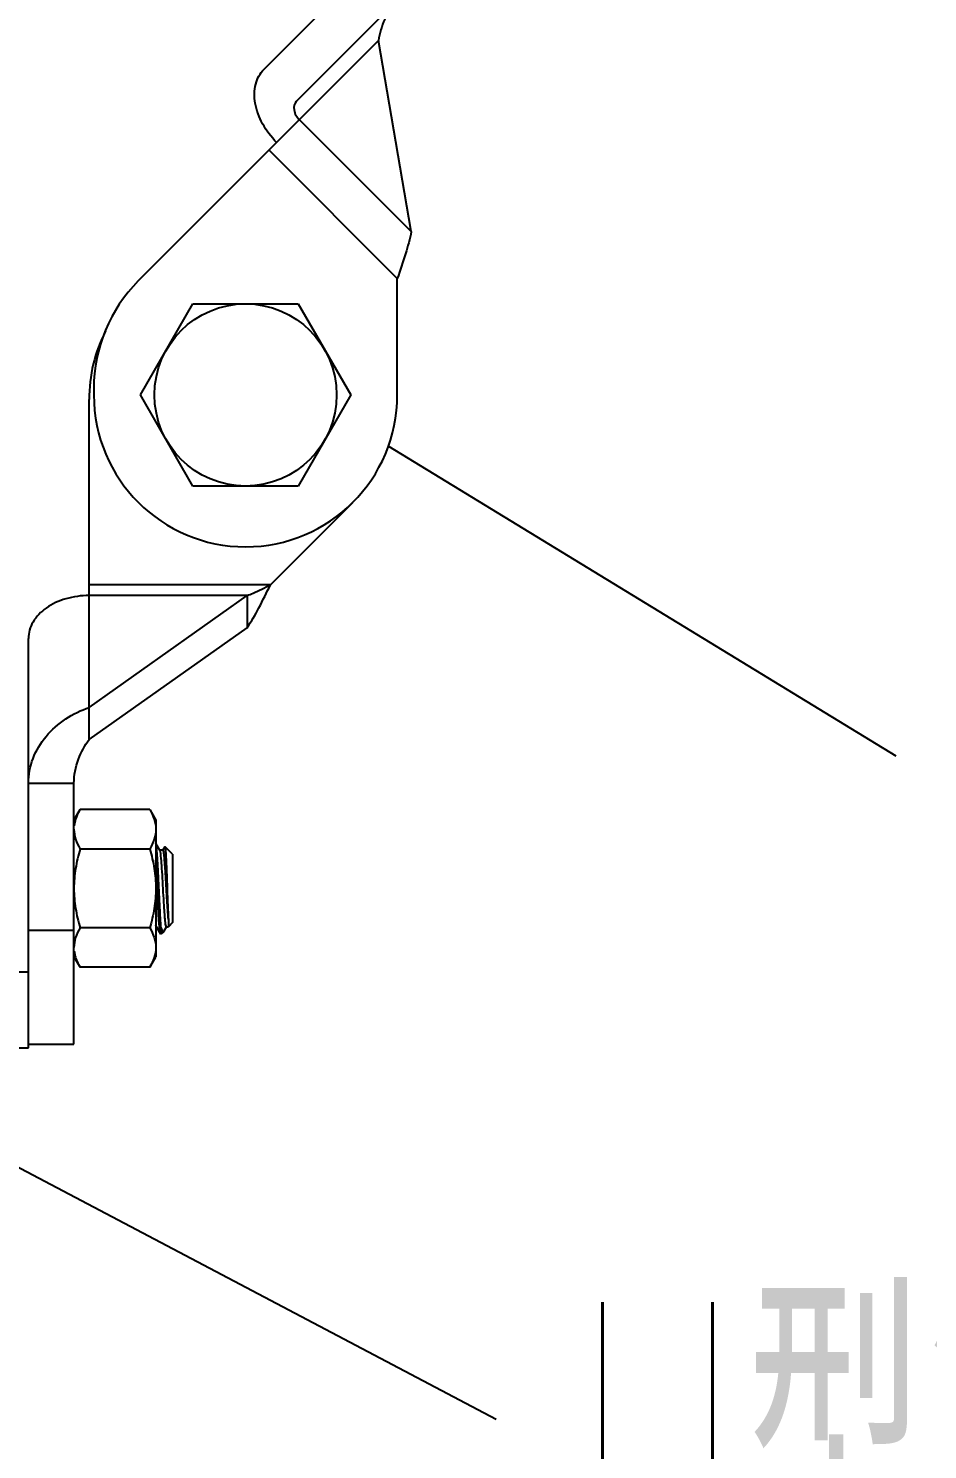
# Model space of a CAD drawing. Extents: x 27938 to 1507990, y 110129 to 923079.
# Drawn here: x 548341 to 549718, y 378027 to 380201 of the extents above; entities that cross this region are included whole.
import ezdxf

# ---------------------------------------------------------------- set-up
doc = ezdxf.new("R2010")
doc.units = 0
doc.header["$LTSCALE"] = 1000
doc.header["$MEASUREMENT"] = 0
doc.layers.add('W_DIM', color=4, linetype='Continuous')
doc.styles.get("Standard").update_dxf_attribs({"font": 'gbenor.shx', "bigfont": 'gbcbig.shx'})
doc.styles.add('wwp100', font='txt.shx', dxfattribs={"width": 0.7, "height": 400, "bigfont": 'hztxt.shx'})
doc.dimstyles.get("Standard").update_dxf_attribs({"dimtxt": 0.18, "dimasz": 0.18, "dimexe": 0.18, "dimexo": 0.0625, "dimgap": 0.09, "dimtad": 0, "dimtih": 1, "dimtoh": 1, "dimdec": 4, "dimzin": 0, "dimdsep": 46, "dimtxsty": 'Standard', "dimcen": 0.09, "dimadec": 0, "dimazin": 0, "dimtfac": 1, "dimtdec": 4, "dimtofl": 0, "dimtmove": 0, "dimatfit": 3, "dimfxl": 1, "dimtolj": 1, "dimtzin": 0, "dimarcsym": 0})

msp = doc.modelspace()

# ---------------------------------------------------------------- linework, layer by layer
at = {"linetype": 'Continuous'}
for p, q in [((548702.3, 380139), (548872.7, 380309.4)), ((548751.6, 380089.7), (548922, 380260.1)), ((548509.6, 379814.9), (548877.4, 380182.6)), ((548927.5, 379890.5), (548877.4, 380182.6)), ((548927.5, 379890.5), (548756.4, 380061.6)), ((548709.9, 380015.2), (548906.2, 379818.8)), ((548906.2, 379640.5), (548906.2, 379818.8)), ((548512.9, 379640.5), (548593.4, 379779.9)), ((548593.4, 379779.9), (548754.4, 379779.9)), ((548754.4, 379779.9), (548834.9, 379640.5)), ((548441.6, 379650.6), (548441.6, 379640.5)), ((548434.4, 379113.3), (548434.4, 379633.3)), ((548593.4, 379501.1), (548512.9, 379640.5)), ((548834.9, 379640.5), (548754.4, 379501.1)), ((548754.4, 379501.1), (548593.4, 379501.1)), ((548712.1, 379350.1), (548838.2, 379476.2)), ((548712.1, 379350.1), (548434.4, 379350.1)), ((548676.4, 379333.6), (548434.4, 379333.6)), ((548434.4, 379162.5), (548676.4, 379333.6)), ((548676.4, 379333.6), (548676.4, 379284.4)), ((548434.4, 379113.3), (548676.4, 379284.4)), ((548341.5, 378641.5), (548341.5, 379267.9)), ((548341.5, 379046.4), (548411.2, 379046.4)), ((548411.2, 378647.3), (548411.2, 379046.4)), ((548411.2, 378990), (548420.5, 379006.1)), ((548527.3, 379006.1), (548420.5, 379006.1)), ((548527.3, 379006.1), (548536.6, 378990)), ((548536.6, 378990), (548536.6, 378780.9)), ((548542.9, 378943.8), (548536.6, 378954.7)), ((548527.3, 378945.8), (548420.5, 378945.8)), ((548547.7, 378944.1), (548542.6, 378944.1)), ((548550.5, 378949.2), (548547.5, 378944.2)), ((548550.5, 378949.2), (548550.6, 378949.3)), ((548562.2, 378937.7), (548550.6, 378949.3)), ((548562.2, 378937.7), (548562.2, 378833.2)), ((548527.3, 378825.1), (548420.5, 378825.1)), ((548536.6, 378826.8), (548537.5, 378826.8)), ((548537.2, 378827.1), (548537, 378827.4)), ((548537.2, 378827.1), (548543.6, 378816)), ((548544.8, 378815.8), (548544.8, 378824.6)), ((548549.3, 378820.5), (548552.9, 378826.8)), ((548552.8, 378826.8), (548555.8, 378826.8)), ((548555.8, 378837.9), (548555.8, 378826.8)), ((548562.2, 378833.2), (548555.8, 378826.8)), ((548341.5, 378821.6), (548411.2, 378821.6)), ((548543.9, 378815.8), (548543.6, 378816)), ((548544.8, 378815.8), (548543.9, 378815.8)), ((548548.7, 378819.7), (548544.8, 378815.8)), ((548548.7, 378819.7), (548549.3, 378820.5)), ((548411.2, 378780.9), (548420.5, 378764.8)), ((548527.3, 378764.8), (548536.6, 378780.9)), ((548271.8, 378757.7), (548341.5, 378757.7)), ((548527.3, 378764.8), (548420.5, 378764.8)), ((548271.8, 378641.5), (548341.5, 378641.5)), ((548341.5, 378647.3), (548411.2, 378647.3))]:
    msp.add_line(p, q, dxfattribs=at)
msp.add_circle((548673.9, 379640.5), 139.4, dxfattribs=at)
for centre, radius, start, end in [((548673.9, 379650.6), 232.3, 135, 180), ((548666.7, 379633.3), 232.3, 152.9997, 180), ((548673.9, 379640.5), 232.3, 180, 0), ((548458.1, 378975.8), 47, 172.5984, 173.3691), ((548541.4, 378829.1), 4.7, 198.4953, 200.8866), ((548458.1, 378795.1), 47, 186.6309, 187.4031)]:
    msp.add_arc(centre, radius, start, end, dxfattribs=at)
for points, knots in [([(548908.2, 380246.3), (548899.4, 380237.5), (548885.6, 380217.2), (548879.2, 380193.9), (548877.4, 380182.6)], [0, 0, 0, 0, 0.522516, 1, 1, 1, 1]), ([(548721.5, 380026.8), (548713.1, 380035.3), (548698.8, 380053.9), (548687.1, 380085.1), (548686.9, 380115.6), (548696.1, 380132.8), (548702.3, 380139)], [0, 0, 0, 0, 0.287971, 0.555344, 0.790532, 1, 1, 1, 1]), ([(548751.6, 380089.7), (548748.4, 380086.5), (548746.4, 380074.7), (548752.3, 380065.7), (548756.4, 380061.6)], [0, 0, 0, 0, 0.440241, 1, 1, 1, 1]), ([(548927.5, 379890.5), (548925.4, 379879), (548918.6, 379855), (548910.5, 379831.4), (548906.2, 379818.8)], [0, 0, 0, 0, 0.468219, 1, 1, 1, 1]), ([(548676.4, 379333.6), (548679.4, 379334.7), (548691.6, 379339.6), (548703.2, 379345.6), (548712.1, 379350.1)], [0, 0, 0, 0, 0.244001, 1, 1, 1, 1]), ([(548676.4, 379284.4), (548683, 379294), (548695.3, 379315.8), (548706.2, 379338.2), (548712.1, 379350.1)], [0, 0, 0, 0, 0.468219, 1, 1, 1, 1]), ([(548434.4, 379333.6), (548422.4, 379333.6), (548399.2, 379330.5), (548368.8, 379316.8), (548347.1, 379295.3), (548341.5, 379276.6), (548341.5, 379267.9)], [0, 0, 0, 0, 0.287969, 0.555344, 0.790533, 1, 1, 1, 1]), ([(548341.5, 379046.4), (548341.5, 379059.2), (548346.5, 379085.4), (548374.1, 379130.9), (548409.4, 379153.9), (548434.4, 379162.5)], [0, 0, 0, 0, 0.244342, 0.495326, 1, 1, 1, 1]), ([(548411.2, 379046.4), (548411.2, 379058.9), (548415.8, 379083), (548427.7, 379104), (548434.4, 379113.3)], [0, 0, 0, 0, 0.522516, 1, 1, 1, 1]), ([(548420.5, 379006.1), (548419.4, 379004.2), (548415.3, 378996.6), (548412.4, 378988.2), (548411.6, 378981.9)], [0, 0, 0, 0, 0.26074, 1, 1, 1, 1]), ([(548527.3, 379006.1), (548530, 379001.4), (548534.7, 378991.8), (548536.6, 378981.1), (548536.6, 378976)], [0, 0, 0, 0, 0.514931, 1, 1, 1, 1]), ([(548411.2, 378976), (548411.2, 378970.8), (548413.1, 378960.2), (548417.8, 378950.5), (548420.5, 378945.8)], [0, 0, 0, 0, 0.485069, 1, 1, 1, 1]), ([(548536.6, 378976), (548536.6, 378970.8), (548534.7, 378960.2), (548530, 378950.5), (548527.3, 378945.8)], [0, 0, 0, 0, 0.485069, 1, 1, 1, 1]), ([(548544.8, 378824.6), (548543.8, 378835.1), (548542.9, 378852.6), (548541.7, 378877.4), (548540.7, 378898.5), (548539.7, 378918.3), (548538.9, 378934.9), (548537.8, 378946.6), (548537.4, 378952.8), (548536.6, 378954.7)], [0, 0, 0, 0, 0.242677, 0.403766, 0.571084, 0.728325, 0.86011, 0.953625, 1, 1, 1, 1]), ([(548420.5, 378945.8), (548417.7, 378936), (548413, 378916.1), (548411.2, 378895.7), (548411.2, 378885.5)], [0, 0, 0, 0, 0.500104, 1, 1, 1, 1]), ([(548527.3, 378945.8), (548530.1, 378936), (548534.8, 378916.1), (548536.6, 378895.7), (548536.6, 378885.5)], [0, 0, 0, 0, 0.500104, 1, 1, 1, 1]), ([(548543.2, 378943.1), (548543.2, 378943.2), (548543.1, 378943.5), (548543, 378943.7), (548542.9, 378943.8)], [0, 0, 0, 0, 0.571751, 1, 1, 1, 1]), ([(548552.8, 378826.8), (548552.4, 378826.8), (548552, 378828.7), (548551.4, 378831.2), (548550.9, 378836.2), (548550.3, 378842.5), (548549.8, 378850.4), (548548.9, 378863), (548548, 378880.1), (548546.9, 378900.6), (548545.8, 378919), (548544.6, 378932.9), (548544, 378940.5), (548543.2, 378943.1)], [0, 0, 0, 0, 0.00993, 0.035692, 0.077147, 0.133012, 0.201431, 0.280113, 0.457397, 0.641103, 0.8066, 0.931746, 1, 1, 1, 1]), ([(548555.8, 378837.9), (548554.9, 378847.7), (548554, 378863.5), (548552.7, 378885.4), (548551.8, 378902.9), (548550.9, 378916.8), (548550.2, 378926.6), (548549.7, 378932.5), (548549.3, 378937.2), (548548.8, 378940.9), (548548.4, 378942.8), (548548, 378944.1), (548547.7, 378944.1)], [0, 0, 0, 0, 0.275467, 0.445769, 0.616141, 0.769932, 0.835819, 0.892144, 0.937558, 0.970974, 0.991706, 1, 1, 1, 1]), ([(548550.6, 378949.3), (548550.9, 378949), (548551, 378947.7), (548551.4, 378945.4), (548551.6, 378941.5), (548552.1, 378933.9), (548552.6, 378921.9), (548553.2, 378905.3), (548553.8, 378886.9), (548554.6, 378864.3), (548555.2, 378847.9), (548555.8, 378837.9)], [0, 0, 0, 0, 0.009691, 0.032013, 0.066681, 0.112991, 0.236161, 0.390242, 0.560502, 0.730169, 1, 1, 1, 1]), ([(548543.2, 378817.3), (548542.8, 378819.2), (548542.2, 378824.5), (548541, 378839.2), (548539.8, 378863.7), (548538.3, 378895.6), (548537.3, 378917.8), (548536.6, 378928.5)], [0, 0, 0, 0, 0.052851, 0.14115, 0.400167, 0.712507, 1, 1, 1, 1]), ([(548411.2, 378885.5), (548411.2, 378875.3), (548413, 378854.8), (548417.7, 378834.9), (548420.5, 378825.1)], [0, 0, 0, 0, 0.499896, 1, 1, 1, 1]), ([(548536.6, 378885.5), (548536.6, 378875.3), (548534.8, 378854.8), (548530.1, 378834.9), (548527.3, 378825.1)], [0, 0, 0, 0, 0.499896, 1, 1, 1, 1]), ([(548420.5, 378825.1), (548417.8, 378820.4), (548413.1, 378810.7), (548411.2, 378800.1), (548411.2, 378794.9)], [0, 0, 0, 0, 0.514931, 1, 1, 1, 1]), ([(548527.3, 378825.1), (548530, 378820.4), (548534.7, 378810.7), (548536.6, 378800.1), (548536.6, 378794.9)], [0, 0, 0, 0, 0.514931, 1, 1, 1, 1]), ([(548544.8, 378824.6), (548545, 378823.6), (548545.6, 378822), (548546.4, 378820.1), (548547.6, 378819), (548548.4, 378819.4), (548548.7, 378819.7)], [0, 0, 0, 0, 0.409984, 0.688664, 0.852512, 1, 1, 1, 1]), ([(548411.6, 378789), (548411.8, 378786.9), (548413.5, 378778.4), (548417.2, 378770.5), (548420.5, 378764.8)], [0, 0, 0, 0, 0.241319, 1, 1, 1, 1]), ([(548536.6, 378794.9), (548536.6, 378789.8), (548534.7, 378779.1), (548530, 378769.5), (548527.3, 378764.8)], [0, 0, 0, 0, 0.485069, 1, 1, 1, 1])]:
    msp.add_open_spline(points, degree=3, knots=knots, dxfattribs=at)
for points in [[(548537, 378827.6), (548536.8, 378828), (548536.7, 378828.4), (548536.6, 378828.9)], [(548543.6, 378816), (548543.4, 378816.4), (548543.3, 378816.9), (548543.2, 378817.3)]]:
    msp.add_open_spline(points, degree=3, dxfattribs=at)

# ---------------------------------------------------------------- texts
at = {"layer": 'W_DIM', "color": 7, "style": 'wwp100', "width": 0.7}
msp.add_text('U型管吊架', height=400, dxfattribs=at).set_placement((549172.5, 377852.3))

# ---------------------------------------------------------------- leaders
for points in [[(548892.6, 379562), (549669.3, 379088.3)], [(548266, 378490.3), (549057.4, 378073.6)]]:
    msp.add_leader(points, dimstyle='Standard', override={"dimgap": 20, "dimtad": 0})

doc.saveas('drawing.dxf')
